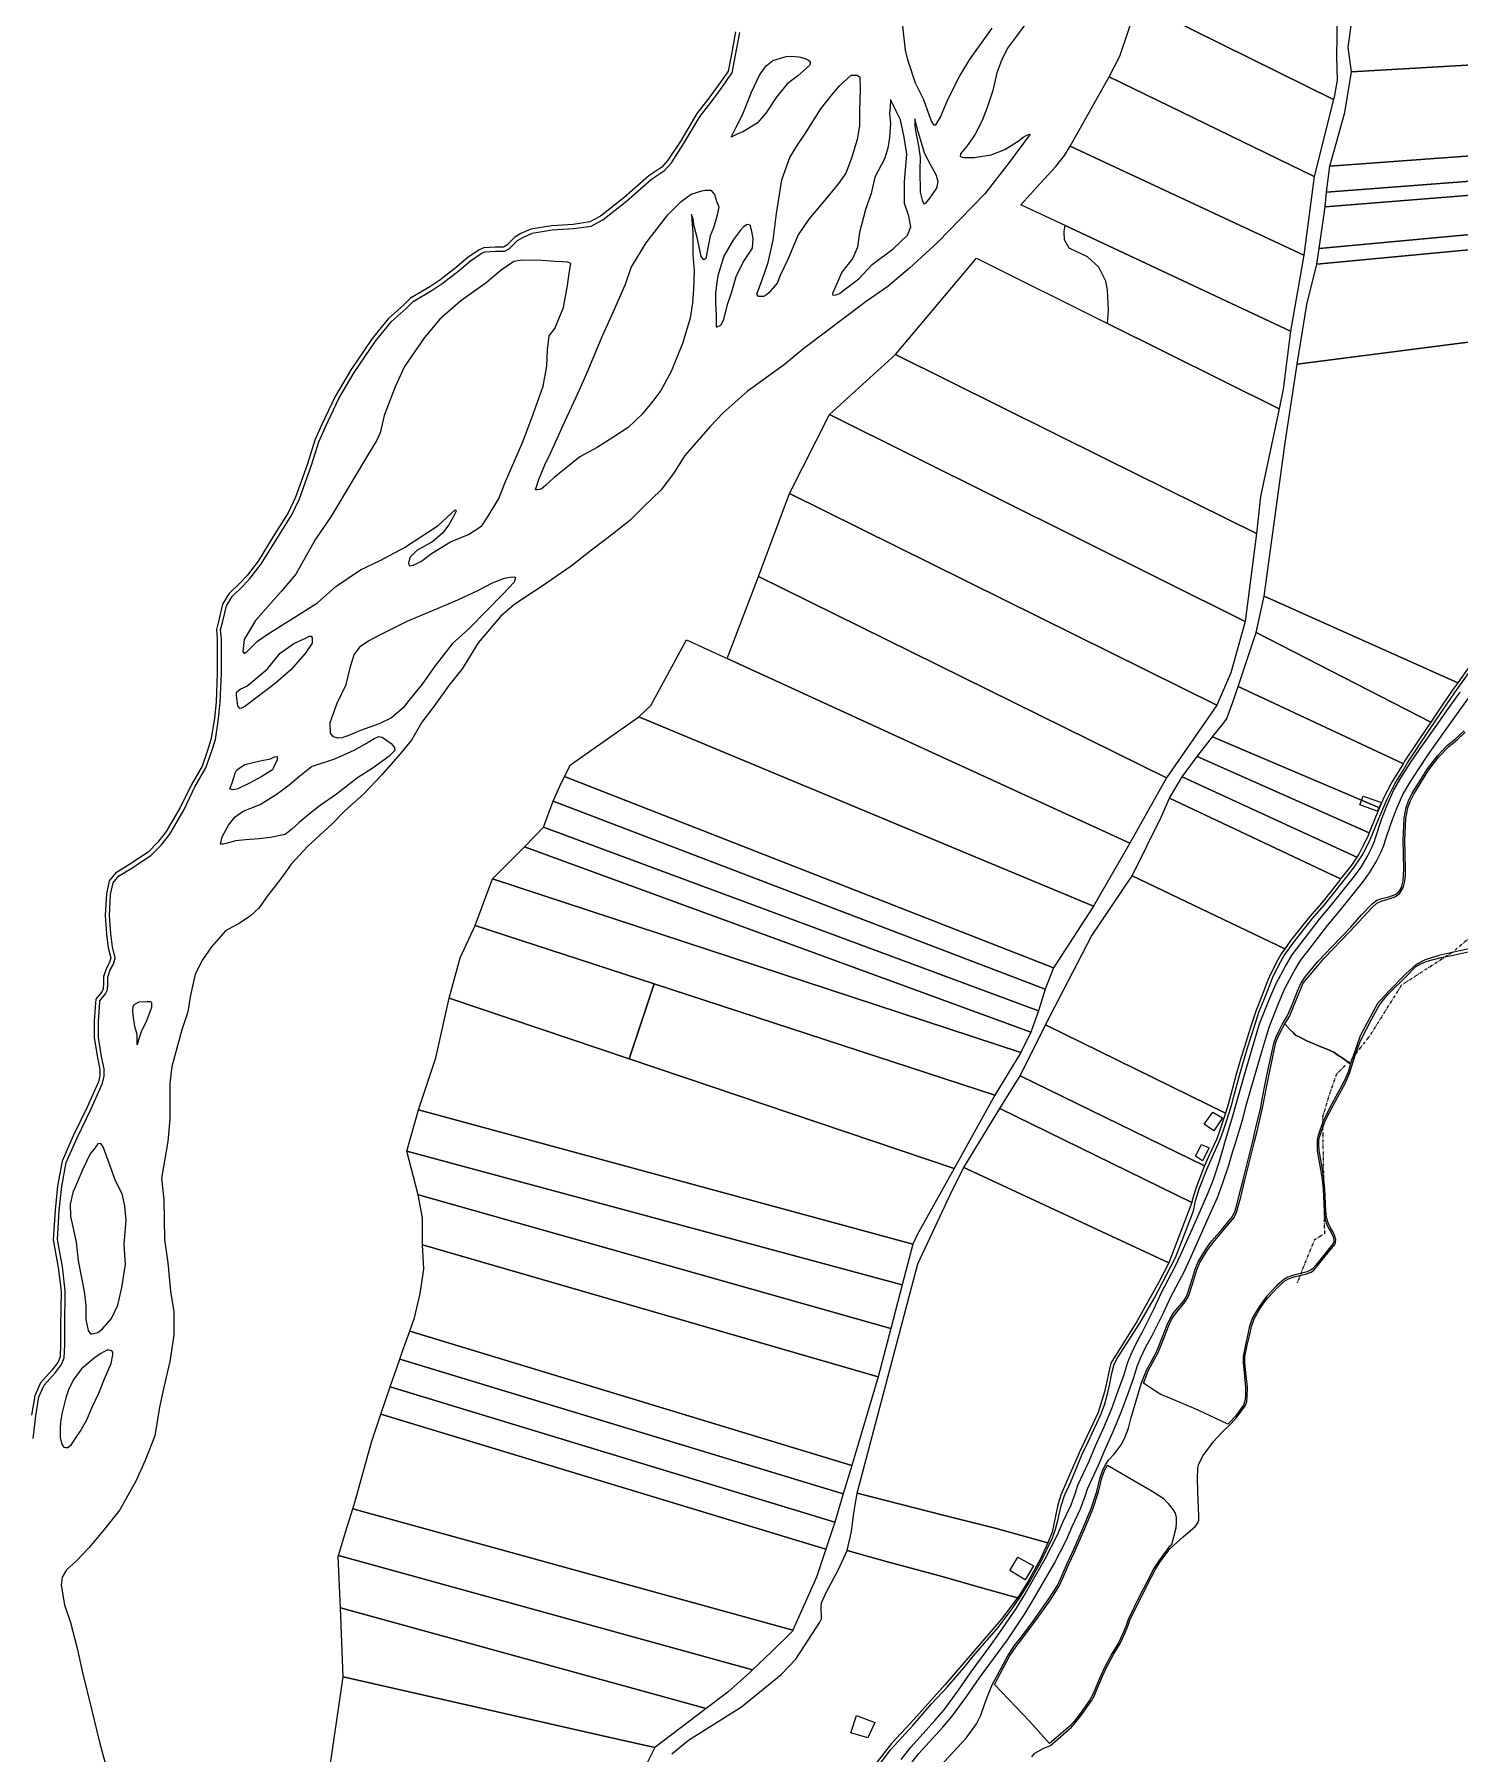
# Model space of a CAD drawing. Header units: millimetres. Extents: x 323319 to 328682, y 8609797 to 8615705.
# Drawn here: x 326857 to 327485, y 8612111 to 8612869 of the extents above; entities that cross this region are included whole.
import ezdxf

# ---------------------------------------------------------------- set-up
doc = ezdxf.new("R2010")
doc.units = ezdxf.units.MM
doc.linetypes.add('ACAD_ISO14W100', pattern=[24, 12, -3, 0, -3, 0, -3, 0, -3])
for name, color, linetype, lineweight in [('BASE CART_PARCELAS_p030B', 252, 'Continuous', 5), ('BASE CART_RIO-p030B', 8, 'Continuous', 5), ('quebradas', 253, 'Continuous', 0), ('Rio', 251, 'Continuous', 13)]:
    doc.layers.add(name, color=color, linetype=linetype, lineweight=lineweight)
doc.layers.add('camino', color=7, linetype='Continuous')
doc.layers.add('TIT-INS', color=9, linetype='Continuous')

msp = doc.modelspace()

# ---------------------------------------------------------------- linework, layer by layer
at = {"layer": 'BASE CART_PARCELAS_p030B'}
for points in [[(327565.09, 8612859.97), (327437.8, 8612852.59), (327436.35, 8612863.46), (327437.71, 8612873.8), (327437.18, 8612881.65), (327435.46, 8612888.65), (327569.9, 8612898.67), (327569.38, 8612896.34), (327567.16, 8612887.59), (327565.71, 8612883.01), (327564.61, 8612879.76), (327564.46, 8612878.28), (327564.43, 8612875.8), (327564.69, 8612873.38), (327566.27, 8612866.7), (327566.5, 8612865.42), (327566.5, 8612864.25), (327566.22, 8612863.03), (327565.17, 8612860.13)], [(327421.33, 8612806.44), (327330.89, 8612850.42), (327335.58, 8612859.5), (327343.57, 8612883.02), (327429.83, 8612840.37)], [(327546.31, 8612819.6), (327428.27, 8612810.95), (327434.79, 8612834.57), (327437.8, 8612852.59), (327565.09, 8612859.97), (327562.41, 8612854.51), (327558.96, 8612848.37), (327555.99, 8612842.77), (327554.06, 8612838.25), (327548.67, 8612825.25)], [(327416.73, 8612771.74), (327313.8, 8612819.83), (327330.89, 8612850.42), (327421.33, 8612806.44)], [(327410.86, 8612738.25), (327311.52, 8612784.8), (327292.04, 8612793.93), (327300.44, 8612803.3), (327307.39, 8612810.87), (327311.21, 8612815.61), (327313.8, 8612819.83), (327416.73, 8612771.74)], [(327542.21, 8612808.32), (327426.73, 8612799.55), (327428.27, 8612810.95), (327546.31, 8612819.6), (327546.3, 8612819.58)], [(327534.6, 8612785.04), (327423.56, 8612774.76), (327426.13, 8612793.08), (327539.99, 8612802.21), (327538.09, 8612797.32), (327535.7, 8612789.57)], [(327539.99, 8612802.21), (327426.13, 8612793.08), (327426.73, 8612799.55), (327542.21, 8612808.32), (327542.02, 8612807.79), (327540.16, 8612802.65)], [(327405.81, 8612703.98), (327330.13, 8612741.69), (327330.64, 8612747.54), (327330.26, 8612756.38), (327329.49, 8612760.23), (327326.33, 8612766.47), (327321.41, 8612771), (327313.34, 8612774.85), (327311.21, 8612778.47), (327311.03, 8612782.16), (327311.52, 8612784.8), (327410.86, 8612738.25), (327407.67, 8612712.7)], [(327533.01, 8612778.23), (327532.96, 8612778.24), (327422.47, 8612767.84), (327423.56, 8612774.76), (327534.6, 8612785.04), (327533.37, 8612779.95)], [(327526.95, 8612738.19), (327413.87, 8612723.67), (327418.13, 8612750), (327422.47, 8612767.84), (327532.96, 8612778.24), (327533.01, 8612778.23), (327531.74, 8612772.19), (327529.8, 8612760.78), (327528.3, 8612749.15)], [(327395.82, 8612649.01), (327329.3, 8612682.01), (327236.68, 8612727.95), (327272.36, 8612770.48), (327330.13, 8612741.69), (327405.81, 8612703.98), (327397.58, 8612665.41)], [(327395.82, 8612649.01), (327329.3, 8612682.01), (327236.68, 8612727.95), (327272.36, 8612770.48), (327330.13, 8612741.69), (327405.81, 8612703.98), (327397.58, 8612665.41)], [(327390.91, 8612610.32), (327207.68, 8612701.46), (327236.68, 8612727.95), (327329.3, 8612682.01), (327395.82, 8612649.01)], [(327378.37, 8612573.42), (327189.96, 8612666.73), (327207.68, 8612701.46), (327390.91, 8612610.32), (327384.51, 8612587.69)], [(327356.17, 8612541.35), (327176.34, 8612630.11), (327189.96, 8612666.73), (327378.37, 8612573.42)], [(327339.98, 8612512.6), (327162.55, 8612594.02), (327162.56, 8612594.03), (327176.34, 8612630.11), (327356.17, 8612541.35)], [(327472.68, 8612565.96), (327395.71, 8612605.39), (327399.24, 8612621.51), (327484.58, 8612583.26), (327482.15, 8612579.81), (327477.71, 8612573.41)], [(327460.51, 8612547.62), (327460.45, 8612547.66), (327387.79, 8612581.68), (327395.71, 8612605.39), (327472.68, 8612565.96), (327471.1, 8612563.61), (327461.16, 8612548.72)], [(327324.04, 8612484.85), (327123.53, 8612568.21), (327128.84, 8612573.22), (327144.63, 8612602.24), (327162.55, 8612594.02), (327339.98, 8612512.6)], [(327450.16, 8612528.23), (327376.42, 8612559.42), (327381.51, 8612565.6), (327382.76, 8612567.6), (327385.38, 8612574.8), (327387.79, 8612581.68), (327460.45, 8612547.66), (327460.51, 8612547.62), (327458.9, 8612544.88), (327455.57, 8612539.44), (327451.93, 8612532.38)], [(327306.32, 8612457.59), (327090.84, 8612541.96), (327093.5, 8612547.15), (327123.53, 8612568.21), (327324.04, 8612484.85)], [(327445.56, 8612517.14), (327369.68, 8612550.72), (327376.42, 8612559.42), (327450.16, 8612528.23), (327448.39, 8612524.07)], [(327440.11, 8612506.42), (327363.17, 8612541.85), (327369.68, 8612550.72), (327445.56, 8612517.14), (327444.75, 8612515.16), (327442.69, 8612510.97), (327440.99, 8612507.71)], [(327302.72, 8612448.26), (327085.74, 8612531.09), (327088.67, 8612537.73), (327090.84, 8612541.96), (327306.32, 8612457.59)], [(327432.99, 8612496.82), (327357.56, 8612532.39), (327363.17, 8612541.85), (327440.11, 8612506.42), (327437.45, 8612502.48)], [(327299.79, 8612438.7), (327081.58, 8612519.6), (327085.74, 8612531.09), (327302.72, 8612448.26)], [(327408.32, 8612465.97), (327341.06, 8612498.16), (327353.84, 8612524.08), (327357.56, 8612532.39), (327432.99, 8612496.82), (327432.58, 8612496.3), (327424.71, 8612486.36), (327419.31, 8612480.18), (327411.08, 8612469.84)], [(327449.05, 8612526.71), (327441.39, 8612529.51), (327442.88, 8612533.34), (327451.01, 8612530.54)], [(327296.32, 8612429.32), (327073.19, 8612511.02), (327081.58, 8612519.6), (327299.79, 8612438.7)], [(327291.92, 8612420.34), (327059.03, 8612496.89), (327073.19, 8612511.02), (327296.32, 8612429.32)], [(327280.47, 8612401.55), (327130.26, 8612450.54), (327051.35, 8612476.27), (327059.03, 8612496.89), (327291.92, 8612420.34)], [(327382.19, 8612393.54), (327302.78, 8612432.5), (327323.1, 8612471.54), (327341.06, 8612498.16), (327408.32, 8612465.97), (327406.8, 8612463.85), (327405.23, 8612461.13), (327401.84, 8612454.61), (327400.48, 8612450.97), (327398.45, 8612445.63), (327395.57, 8612438.6), (327393.72, 8612432.75), (327390.53, 8612422.84), (327389.14, 8612418.27), (327387.09, 8612411.22), (327384.51, 8612401.85), (327383.45, 8612397.33)], [(327119.3, 8612417.52), (327039.99, 8612444.23), (327044.76, 8612462), (327051.35, 8612476.27), (327130.26, 8612450.54)], [(327262.61, 8612369.24), (327119.3, 8612417.51), (327119.3, 8612417.52), (327130.26, 8612450.54), (327280.47, 8612401.55)], [(327244.36, 8612335.88), (327026.36, 8612395.08), (327034.07, 8612418.04), (327039.99, 8612444.23), (327119.3, 8612417.52), (327119.3, 8612417.51), (327262.61, 8612369.24), (327246.28, 8612339.96)], [(327372.99, 8612370.31), (327372.93, 8612370.33), (327291.71, 8612410.08), (327302.78, 8612432.5), (327382.19, 8612393.54), (327381.19, 8612390.54), (327379.73, 8612386.11), (327378.32, 8612382.24), (327375.07, 8612375.02)], [(327437.4, 8612415.28), (327436.29, 8612411.72), (327434.42, 8612407.33), (327429.15, 8612397.66), (327425.29, 8612390.21), (327423.03, 8612383.71), (327422.63, 8612382.01), (327422.59, 8612380.18), (327422.68, 8612377.01), (327424.16, 8612368.75), (327424.79, 8612364.29), (327425.26, 8612360.12), (327425.69, 8612350.49), (327425.98, 8612347.51), (327426.66, 8612344.99), (327427.73, 8612342.7), (327428.94, 8612340.72), (327429.7, 8612339.05), (327429.99, 8612337.8), (327429.95, 8612336.84), (327429.69, 8612336.16), (327425.61, 8612331.02), (327422.03, 8612326.6), (327420.56, 8612324.95), (327419.58, 8612324.25), (327417.69, 8612323.53), (327412.32, 8612322.19), (327409.69, 8612321.3), (327407.95, 8612320.31), (327404.9, 8612317.61), (327400.33, 8612312.72), (327398.64, 8612310.6), (327396.7, 8612307.81), (327394.09, 8612303.33), (327392.84, 8612299.7), (327392.1, 8612296.24), (327391.02, 8612291.52), (327390, 8612286.35), (327389.96, 8612283.72), (327390.43, 8612279.09), (327391.08, 8612272.7), (327391.04, 8612268.8), (327390.79, 8612266.58), (327390.13, 8612264.92), (327386.61, 8612260.06), (327384.08, 8612257.41), (327383.23, 8612256.57), (327370.22, 8612262.67), (327358.38, 8612267.6), (327353.76, 8612269.58), (327351.72, 8612270.72), (327346, 8612274.52), (327348.32, 8612280.33), (327350.07, 8612283.55), (327352.49, 8612288.07), (327353.28, 8612289.81), (327355.18, 8612294.7), (327357.26, 8612300.01), (327358.6, 8612302.92), (327360.12, 8612305.19), (327364.48, 8612310.37), (327365.75, 8612312.47), (327366.36, 8612314.12), (327368.25, 8612320.17), (327369.55, 8612324.48), (327370.9, 8612327.7), (327374.45, 8612333.56), (327376.88, 8612336.77), (327381.23, 8612341.85), (327386.02, 8612347.62), (327387.27, 8612350.2), (327388.01, 8612353.05), (327388.93, 8612356.6), (327390.77, 8612364.02), (327395.06, 8612381.05), (327395.97, 8612385.11), (327398.36, 8612395.26), (327399.08, 8612398.85), (327400.97, 8612408.58), (327401.87, 8612412.79), (327404.47, 8612424.68), (327405.11, 8612426.68), (327406.42, 8612429.42), (327408.33, 8612433.01), (327410.76, 8612430.38), (327412.15, 8612428.95), (327413.08, 8612428.02), (327414.37, 8612427.3), (327418.09, 8612425.45), (327422.94, 8612423.42), (327427.67, 8612421.48), (327429.91, 8612420.42), (327431.76, 8612419.2), (327433.66, 8612418.02)], [(327367.39, 8612354.24), (327282.74, 8612395.64), (327291.71, 8612410.08), (327372.93, 8612370.33), (327372.99, 8612370.31), (327372.56, 8612369.34), (327369.25, 8612360.75), (327367.59, 8612355.24)], [(327239.67, 8612317.99), (327021.25, 8612376.78), (327026.36, 8612395.08), (327244.36, 8612335.88)], [(327357.29, 8612327.63), (327266.89, 8612369.58), (327282.74, 8612395.64), (327367.39, 8612354.24)], [(327377.01, 8612385.73), (327372.78, 8612388.68), (327376.64, 8612394.05), (327380.87, 8612391.48)], [(327372.1, 8612372.57), (327369, 8612374.62), (327371.65, 8612379.83), (327375.05, 8612378.32)], [(327234.6, 8612298.65), (327026.34, 8612357.6), (327026.31, 8612357.61), (327021.25, 8612376.78), (327239.67, 8612317.99)], [(327219.83, 8612226.1), (327246.63, 8612327.2), (327261.9, 8612359.83), (327266.89, 8612369.58), (327357.29, 8612327.63), (327357.3, 8612327.63), (327352.86, 8612319.06), (327343.19, 8612301.78), (327331.67, 8612283.45), (327328.93, 8612270.8), (327326, 8612261.68), (327317.64, 8612243.84), (327309.79, 8612225.63), (327308.33, 8612220.92), (327305.79, 8612208.93), (327303.95, 8612204.16), (327280.6, 8612210.7), (327257.75, 8612216.41)], [(327219.83, 8612226.1), (327246.63, 8612327.2), (327261.9, 8612359.83), (327266.89, 8612369.58), (327357.29, 8612327.63), (327357.3, 8612327.63), (327352.86, 8612319.06), (327343.19, 8612301.78), (327331.67, 8612283.45), (327328.93, 8612270.8), (327326, 8612261.68), (327317.64, 8612243.84), (327309.79, 8612225.63), (327308.33, 8612220.92), (327305.79, 8612208.93), (327303.95, 8612204.16), (327280.6, 8612210.7), (327257.75, 8612216.41)], [(327229.02, 8612277.37), (327028.11, 8612335.51), (327028.17, 8612347.4), (327026.33, 8612357.55), (327026.34, 8612357.6), (327234.6, 8612298.65)], [(327217.4, 8612238.26), (327022.57, 8612297.44), (327024.7, 8612303.33), (327027.19, 8612314.08), (327028.8, 8612324.81), (327028.11, 8612335.51), (327229.02, 8612277.37)], [(327213.69, 8612225.8), (327018.2, 8612285.2), (327019.4, 8612288.64), (327022.57, 8612297.44), (327217.4, 8612238.26)], [(327209.99, 8612213.34), (327013.91, 8612272.93), (327018.2, 8612285.2), (327213.69, 8612225.8)], [(327206.02, 8612201.42), (327009.84, 8612260.9), (327013.91, 8612272.93), (327209.99, 8612213.34)], [(327009.84, 8612260.9), (327206.02, 8612201.42), (327201.91, 8612189.09), (327191.51, 8612165.65), (326997.43, 8612219.2), (326998.75, 8612223.53), (327005.67, 8612248.59)], [(327304.55, 8612115.75), (327295.84, 8612125.57), (327283.43, 8612138.52), (327280.4, 8612141.79), (327287.03, 8612154.28), (327289.89, 8612158.48), (327292.86, 8612162.34), (327298.01, 8612169.16), (327302.24, 8612175.07), (327305.03, 8612179.06), (327308.83, 8612185.05), (327310.46, 8612188.59), (327313.08, 8612194.75), (327315.51, 8612199.83), (327320.16, 8612210.46), (327323.74, 8612219.1), (327326.21, 8612226.61), (327327.66, 8612232.83), (327328.89, 8612236.07), (327330.2, 8612238.44), (327349.85, 8612227), (327354.73, 8612223.88), (327356.94, 8612221.61), (327359.04, 8612218.89), (327360, 8612217.24), (327360.4, 8612215.37), (327360.51, 8612213.16), (327360.28, 8612210.72), (327358.35, 8612203.34), (327357.19, 8612202.31), (327352.82, 8612196.3), (327350.49, 8612192.73), (327348.93, 8612189.6), (327344.42, 8612180.92), (327339.36, 8612170.48), (327338.46, 8612167.72), (327337.13, 8612164.53), (327335.08, 8612160.15), (327332.28, 8612155.61), (327328.91, 8612149.32), (327327.21, 8612145.78), (327324.5, 8612139.13), (327323.61, 8612137.05), (327322.44, 8612134.97), (327317.78, 8612128.49), (327315.35, 8612125.36), (327313.58, 8612123.39)], [(327304.55, 8612115.75), (327295.84, 8612125.57), (327283.43, 8612138.52), (327280.4, 8612141.79), (327287.03, 8612154.28), (327289.89, 8612158.48), (327292.86, 8612162.34), (327298.01, 8612169.16), (327302.24, 8612175.07), (327305.03, 8612179.06), (327308.83, 8612185.05), (327310.46, 8612188.59), (327313.08, 8612194.75), (327315.51, 8612199.83), (327320.16, 8612210.46), (327323.74, 8612219.1), (327326.21, 8612226.61), (327327.66, 8612232.83), (327328.89, 8612236.07), (327330.2, 8612238.44), (327349.85, 8612227), (327354.73, 8612223.88), (327356.94, 8612221.61), (327359.04, 8612218.89), (327360, 8612217.24), (327360.4, 8612215.37), (327360.51, 8612213.16), (327360.28, 8612210.72), (327358.35, 8612203.34), (327357.19, 8612202.31), (327352.82, 8612196.3), (327350.49, 8612192.73), (327348.93, 8612189.6), (327344.42, 8612180.92), (327339.36, 8612170.48), (327338.46, 8612167.72), (327337.13, 8612164.53), (327335.08, 8612160.15), (327332.28, 8612155.61), (327328.91, 8612149.32), (327327.21, 8612145.78), (327324.5, 8612139.13), (327323.61, 8612137.05), (327322.44, 8612134.97), (327317.78, 8612128.49), (327315.35, 8612125.36), (327313.58, 8612123.39)], [(327215.39, 8612200.85), (327217.39, 8612209.15), (327217.94, 8612213.83), (327218.31, 8612217.34), (327219.83, 8612226.1), (327257.75, 8612216.41), (327280.6, 8612210.7), (327303.95, 8612204.16), (327300.29, 8612196.55), (327295.17, 8612187.34), (327291.49, 8612181.42), (327290.47, 8612179.93), (327277.86, 8612183.48), (327255.62, 8612189.85), (327233.25, 8612195.82)], [(326997.43, 8612219.2), (327191.51, 8612165.65), (327191.36, 8612165.32), (327181.84, 8612156.03), (327173.72, 8612148.26), (326991.13, 8612198.64), (326994.86, 8612210.81)], [(326991.13, 8612198.64), (327173.72, 8612148.26), (327172.45, 8612147.04), (327162.77, 8612138.37), (327162.27, 8612137.99), (327153.21, 8612131.11), (326991.95, 8612175.6), (326991.57, 8612185.09), (326991.05, 8612198.38)], [(327293.94, 8612187.92), (327287.13, 8612191.96), (327290.59, 8612197.85), (327297.52, 8612194.04)], [(327130.67, 8612113.99), (327106.41, 8612119.48), (326993.15, 8612145.12), (326991.95, 8612175.6), (327153.21, 8612131.11)], [(327130.67, 8612113.99), (327125.28, 8612103.42), (327125.01, 8612098.96), (327127.61, 8612086.11), (327123.79, 8612076.15), (327091.2, 8612082.36), (326987.4, 8612105.86), (326993.15, 8612145.12), (327106.41, 8612119.48)], [(327224.48, 8612118.22), (327217.06, 8612120.51), (327219.59, 8612128.09), (327227.58, 8612124.99)]]:
    msp.add_lwpolyline(points, close=True, dxfattribs=at)
for points in [[(327431.39, 8612877.7), (327431.15, 8612859.17), (327431.49, 8612848.92), (327430.09, 8612841.43), (327429.83, 8612840.37), (327343.57, 8612883.02)], [(327489.15, 8612589.75), (327484.58, 8612583.26), (327399.24, 8612621.51), (327408.49, 8612689.06), (327413.87, 8612723.67), (327526.95, 8612738.19)], [(327492.11, 8612466.57), (327476.27, 8612463.01), (327470.2, 8612461.14), (327466.21, 8612459.1), (327461.75, 8612454.92), (327453.88, 8612447), (327449.23, 8612441.93), (327441.55, 8612427.61), (327437.4, 8612415.28), (327433.66, 8612418.02), (327431.76, 8612419.2), (327429.91, 8612420.42), (327427.67, 8612421.48), (327422.94, 8612423.42), (327418.09, 8612425.45), (327414.37, 8612427.3), (327413.08, 8612428.02), (327412.15, 8612428.95), (327410.76, 8612430.38), (327408.33, 8612433.01), (327410.36, 8612436.24), (327415.01, 8612447.35), (327416.52, 8612450.83), (327425.72, 8612461.95), (327437.1, 8612473.6), (327446.68, 8612484.1), (327448.96, 8612486.14), (327451.23, 8612487.21), (327453.89, 8612487.92), (327456.93, 8612488.9), (327458.92, 8612490.23), (327460.25, 8612492.44), (327460.68, 8612493.42), (327461.34, 8612495.89), (327461.56, 8612498.55), (327461.6, 8612501.3), (327461.34, 8612513.95), (327461.73, 8612523.49), (327462.62, 8612528.16), (327463.66, 8612530.99), (327465.28, 8612534.17), (327467.99, 8612538.67), (327471.87, 8612544.89), (327476.24, 8612550.63), (327480.66, 8612555.2), (327484.35, 8612558.16), (327487.94, 8612561.47)], [(327492.11, 8612466.57), (327476.27, 8612463.01), (327470.2, 8612461.14), (327466.21, 8612459.1), (327461.75, 8612454.92), (327453.88, 8612447), (327449.23, 8612441.93), (327441.55, 8612427.61), (327437.4, 8612415.28), (327433.66, 8612418.02), (327431.76, 8612419.2), (327429.91, 8612420.42), (327427.67, 8612421.48), (327422.94, 8612423.42), (327418.09, 8612425.45), (327414.37, 8612427.3), (327413.08, 8612428.02), (327412.15, 8612428.95), (327410.76, 8612430.38), (327408.33, 8612433.01), (327410.36, 8612436.24), (327415.01, 8612447.35), (327416.52, 8612450.83), (327425.72, 8612461.95), (327437.1, 8612473.6), (327446.68, 8612484.1), (327448.96, 8612486.14), (327451.23, 8612487.21), (327453.89, 8612487.92), (327456.93, 8612488.9), (327458.92, 8612490.23), (327460.25, 8612492.44), (327460.68, 8612493.42), (327461.34, 8612495.89), (327461.56, 8612498.55), (327461.6, 8612501.3), (327461.34, 8612513.95), (327461.73, 8612523.49), (327462.62, 8612528.16), (327463.66, 8612530.99), (327465.28, 8612534.17), (327467.99, 8612538.67), (327471.87, 8612544.89), (327476.24, 8612550.63), (327480.66, 8612555.2), (327484.35, 8612558.16), (327487.94, 8612561.47)], [(327138.15, 8612111.27), (327145.44, 8612117.17), (327168.84, 8612131.97), (327186.29, 8612146.24), (327192.72, 8612152.89), (327203.41, 8612169.24), (327204.11, 8612170.76), (327203.97, 8612176.1), (327204.15, 8612177.72), (327206.35, 8612182.57), (327211.6, 8612192.4), (327215.39, 8612200.85), (327233.25, 8612195.82), (327255.62, 8612189.85), (327277.86, 8612183.48), (327290.47, 8612179.93), (327283.27, 8612170.34), (327258.59, 8612141.77), (327243.3, 8612124.7), (327235, 8612115.7), (327214.98, 8612090.18)]]:
    msp.add_lwpolyline(points, dxfattribs=at)
at = {"layer": 'BASE CART_RIO-p030B'}
for points in [[(327293.78, 8612873.22), (327290.11, 8612868.26), (327286.17, 8612863.03), (327283.51, 8612857.61), (327281.4, 8612852.19), (327279.66, 8612844.39), (327277.18, 8612836.77), (327274.98, 8612831.17), (327271.86, 8612825.11), (327268.74, 8612820.52), (327266.54, 8612817.85), (327265.44, 8612816.47), (327265.26, 8612815.28), (327266.82, 8612814.73), (327271.4, 8612814.82), (327278.92, 8612815.92), (327284.88, 8612818.31), (327291.21, 8612822.26), (327293.06, 8612823.72), (327294.66, 8612824.7), (327296.13, 8612825.13), (327286.9, 8612812.53), (327276.08, 8612798.75), (327265.26, 8612787.55), (327255.35, 8612777.44), (327242.88, 8612766.05), (327233.34, 8612757.97), (327223.8, 8612751.36), (327196.29, 8612730.6), (327187.85, 8612723.62), (327171.34, 8612711.68), (327160.7, 8612702.31), (327155.02, 8612696.25), (327143.83, 8612683.39), (327138.88, 8612675.49), (327133.19, 8612668.15), (327125.67, 8612660.8), (327119.62, 8612654.74), (327111.18, 8612648.13), (327102.74, 8612641.7), (327093.75, 8612634.72), (327087.15, 8612630.13), (327080.91, 8612625.9), (327074.13, 8612621.5), (327068.26, 8612617.45), (327062.57, 8612612.5), (327052.67, 8612600.93), (327045.7, 8612589.36), (327039.83, 8612582.01), (327033.23, 8612572.83), (327027.91, 8612565.85), (327023.32, 8612557.95), (327018.37, 8612551.89), (327010.3, 8612542.71), (327002.41, 8612534.44), (326993.79, 8612526.73), (326988.29, 8612521.04), (326977.65, 8612511.3), (326970.31, 8612503.4), (326967.19, 8612498.99), (326964.07, 8612494.77), (326959.85, 8612489.44), (326956, 8612483.93), (326952.15, 8612480.44), (326947.56, 8612477.32), (326941.33, 8612474.01), (326935.09, 8612466.85), (326931.24, 8612461.15), (326927.94, 8612454.91), (326925.92, 8612445.54), (326924.64, 8612438.19), (326922.07, 8612430.29), (326919.87, 8612422.21), (326917.67, 8612414.13), (326916.75, 8612406.78), (326916.75, 8612399.62), (326916.75, 8612390.99), (326915.84, 8612381.07), (326913.09, 8612364.91), (326914.19, 8612355.36), (326914.37, 8612337.91), (326915.84, 8612327.62), (326917.12, 8612315.13), (326918.59, 8612305.95), (326918.59, 8612295.66), (326916.76, 8612284.09), (326914.19, 8612272.88), (326912.17, 8612264.07), (326910.15, 8612251.4), (326905.93, 8612240.56), (326901.71, 8612231.38), (326894.74, 8612218.71), (326887.77, 8612210.07), (326881.17, 8612202.18), (326875.48, 8612196.12), (326871.27, 8612192.26), (326869.25, 8612189.14), (326868.88, 8612185.47), (326870.35, 8612176.83), (326872.92, 8612169.12), (326875.85, 8612157.73), (326878.05, 8612147.63), (326882.45, 8612130.36), (326885.75, 8612116.4), (326889.6, 8612102.26)], [(327245.62, 8612847.07), (327242.16, 8612857.8), (327241.19, 8612862.14), (327239.99, 8612872.76)], [(327245.62, 8612847.07), (327249.11, 8612840.42), (327251.5, 8612833.35), (327252.6, 8612830.68), (327253.51, 8612829.21), (327254.43, 8612829.21), (327256.63, 8612832.61), (327259.84, 8612840.42), (327264.89, 8612850.43), (327269.38, 8612857.87), (327279.38, 8612871.83)], [(326856.48, 8612250.2), (326857.69, 8612260.21), (326858.98, 8612268.5), (326861.33, 8612273.65), (326866.33, 8612279.23), (326869.04, 8612282.81), (326870.19, 8612285.81), (326870.47, 8612291.53), (326870.47, 8612299.68), (326870.68, 8612315.27), (326869.4, 8612325.85), (326867.19, 8612337.86), (326868.04, 8612350.73), (326869.11, 8612361.31), (326871.11, 8612371.89), (326875.89, 8612382.76), (326882.04, 8612395.49), (326887.11, 8612406.79), (326887.82, 8612409.93), (326887.82, 8612413.08), (326886.68, 8612418.51), (326885.32, 8612426.95), (326885.32, 8612434.1), (326885.75, 8612440.1), (326885.96, 8612443.1), (326888.39, 8612446.11), (326889.25, 8612447.97), (326889.39, 8612450.68), (326889.39, 8612453.54), (326890.53, 8612456.69), (326891.96, 8612459.26), (326892.6, 8612461.98), (326891.46, 8612466.84), (326890.75, 8612472.7), (326890.17, 8612480.71), (326890.67, 8612490.01), (326891.81, 8612495.15), (326894.1, 8612498.01), (326899.67, 8612501.45), (326908.45, 8612507.17), (326912.88, 8612511.75), (326916.74, 8612516.61), (326923.02, 8612527.48), (326927.8, 8612537.35), (326932.66, 8612545.78), (326935.09, 8612552.79), (326936.88, 8612558.22), (326938.3, 8612567.38), (326939.02, 8612574.67), (326939.52, 8612587.54), (326939.52, 8612602.7), (326939.16, 8612606.56), (326940.16, 8612610.42), (326941.73, 8612617.14), (326944.3, 8612621.29), (326949.16, 8612626.01), (326952.23, 8612629.44), (326957.23, 8612635.88), (326963.94, 8612646.75), (326970.58, 8612657.33), (326973.87, 8612664.34), (326976.44, 8612671.35), (326979.22, 8612679.22), (326982.51, 8612689.51), (326985.37, 8612696.09), (326991.3, 8612708.53), (326998.01, 8612719.97), (327007.51, 8612733.84), (327014.5, 8612742.56), (327021.14, 8612748.42), (327024, 8612751.28), (327032.42, 8612756.29), (327036.85, 8612759.29), (327043.56, 8612764.44), (327049.34, 8612769.3), (327054.06, 8612772.45), (327055.63, 8612773.16), (327060.34, 8612773.45), (327064.48, 8612773.45), (327066.48, 8612774.74), (327070.05, 8612778.17), (327072.34, 8612779.6), (327076.48, 8612781.46), (327085.33, 8612782.89), (327094.76, 8612783.46), (327102.54, 8612784.6), (327107.68, 8612787.32), (327118.11, 8612795.62), (327129.11, 8612805.2), (327134.89, 8612809.06), (327137.89, 8612812.49), (327143.61, 8612821.22), (327150.6, 8612833.09), (327155.96, 8612839.81), (327160.24, 8612845.82), (327162.52, 8612848.96), (327164.67, 8612852.11), (327166.24, 8612859.97), (327168.03, 8612869.84)]]:
    msp.add_lwpolyline(points, dxfattribs=at)
for points in [[(327179.6, 8612834.36), (327175.79, 8612829.9), (327169.36, 8612826.09), (327166.87, 8612825.03), (327164.32, 8612823.72), (327166.42, 8612828.18), (327169.3, 8612833.57), (327173.23, 8612843.56), (327176.71, 8612851.05), (327179.73, 8612855.25), (327182.62, 8612857.62), (327188.52, 8612859.33), (327190.62, 8612859.46), (327194.16, 8612859.2), (327196.92, 8612858.41), (327198.36, 8612857.75), (327199.28, 8612856.96), (327198.75, 8612855.39), (327193.64, 8612850.79), (327188.91, 8612847.24), (327184.06, 8612841.19)], [(327184.23, 8612790.07), (327186.6, 8612804.97), (327190.2, 8612814.77), (327193.42, 8612820.16), (327196.99, 8612825.56), (327203.81, 8612836.2), (327208.27, 8612841.85), (327212.21, 8612846.58), (327217.14, 8612851.05), (327219.89, 8612851.05), (327220.94, 8612850.26), (327221.2, 8612844.87), (327220.81, 8612835.41), (327220.81, 8612828.71), (327219.83, 8612822.67), (327217.34, 8612814.52), (327214.85, 8612807.95), (327211.64, 8612803.35), (327206.26, 8612796.91), (327198.52, 8612787.58), (327193.74, 8612780.75), (327189.28, 8612769.84), (327185.81, 8612762.74), (327184.5, 8612759.46), (327180.82, 8612755.12), (327179.77, 8612754.2), (327178.59, 8612753.55), (327177.15, 8612753.55), (327176.62, 8612753.55), (327176.1, 8612753.68), (327175.57, 8612754.6), (327178.07, 8612761.3), (327180.56, 8612768.53), (327182.79, 8612778.38)], [(327220.86, 8612781.75), (327219.94, 8612775.31), (327217.85, 8612770.45), (327212.99, 8612764.27), (327211.17, 8612759.81), (327208.94, 8612754.82), (327209.07, 8612754.16), (327210.52, 8612754.29), (327211.96, 8612754.82), (327214.06, 8612756.4), (327220.55, 8612761.39), (327226.45, 8612767.69), (327235.64, 8612774.53), (327241.94, 8612780.57), (327243.44, 8612784.25), (327242.53, 8612788.98), (327240.69, 8612794.5), (327240.75, 8612804.22), (327241.67, 8612816.31), (327240.49, 8612823.8), (327238.91, 8612831.42), (327236.95, 8612835.23), (327234.58, 8612840.36), (327234.32, 8612837.07), (327234.06, 8612834.05), (327234.45, 8612829.98), (327234.12, 8612823.67), (327233.33, 8612818.94), (327231.89, 8612814.21), (327227.62, 8612806.06), (327225.92, 8612798.96), (327223.55, 8612791.87)], [(327251.79, 8612796.86), (327254.93, 8612801.3), (327255.47, 8612804.23), (327254.71, 8612807.16), (327252.44, 8612811.06), (327249.62, 8612816.37), (327246.7, 8612826.13), (327245.19, 8612831.87), (327245.19, 8612828.4), (327245.84, 8612825.15), (327246.81, 8612819.95), (327247.56, 8612814.86), (327247.46, 8612809.22), (327247.56, 8612799.46), (327248.54, 8612795.99), (327249.19, 8612794.37), (327250.06, 8612794.69)], [(327084.82, 8612684.79), (327091.12, 8612698.72), (327096.83, 8612711.07), (327101.16, 8612721.06), (327107.4, 8612735.91), (327112.38, 8612746.94), (327117.7, 8612759.03), (327120.19, 8612766.25), (327126.82, 8612777.16), (327136.4, 8612789.51), (327142.24, 8612795.42), (327146.57, 8612798.58), (327151.3, 8612800.15), (327152.87, 8612800.42), (327155.36, 8612800.42), (327156.94, 8612798.44), (327157.86, 8612795.55), (327158.78, 8612793.06), (327158.12, 8612789.38), (327156.41, 8612783.73), (327154.97, 8612780.31), (327153.66, 8612773.35), (327153.13, 8612770.33), (327152.15, 8612769.67), (327151.1, 8612771.12), (327149.4, 8612779), (327147.95, 8612784.52), (327147.56, 8612787.67), (327146.77, 8612789.64), (327147.37, 8612781.23), (327147.37, 8612771.9), (327147.97, 8612764.8), (327147.7, 8612756.79), (327147.18, 8612750.75), (327146.2, 8612743.92), (327142.79, 8612732.88), (327137.74, 8612720.53), (327133.28, 8612712.12), (327129.68, 8612707.39), (327125.08, 8612701.61), (327118.79, 8612695.83), (327112.56, 8612691.62), (327105.21, 8612687.03), (327097.6, 8612682.82), (327092.09, 8612678.49), (327086.19, 8612673.76), (327082.46, 8612670.21), (327080.49, 8612668.64), (327078.78, 8612668.37), (327077.99, 8612668.37), (327079.44, 8612672.84), (327082.06, 8612679.41)], [(327157.94, 8612759.68), (327157.42, 8612755.21), (327157.42, 8612750.61), (327157.68, 8612745.23), (327157.68, 8612740.23), (327158.07, 8612740.23), (327159.65, 8612740.89), (327161.09, 8612743.39), (327162.66, 8612749.96), (327164.43, 8612755.08), (327166.4, 8612762.3), (327169.55, 8612768.74), (327173.62, 8612774.79), (327174.01, 8612779.12), (327173.35, 8612782.14), (327172.57, 8612785.03), (327171.25, 8612785.3), (327169.68, 8612784.25), (327168.37, 8612782.8), (327165.22, 8612778.6), (327161.02, 8612771.24), (327158.4, 8612762.7)], [(327000.77, 8612633.04), (327009.57, 8612637.24), (327020.19, 8612642.89), (327035.02, 8612652.62), (327042.63, 8612659.45), (327043.02, 8612658.92), (327041.71, 8612656.3), (327039.74, 8612652.88), (327036.99, 8612649.2), (327032.79, 8612645.52), (327025.7, 8612641.58), (327022.55, 8612638.56), (327022.03, 8612636.06), (327022.29, 8612634.75), (327024.26, 8612635.14), (327027.8, 8612636.85), (327032.13, 8612640.27), (327040.59, 8612645.39), (327048.46, 8612648.67), (327054.36, 8612652.48), (327057.12, 8612656.69), (327061.77, 8612664.57), (327064.79, 8612672.06), (327068.46, 8612680.33), (327072.46, 8612689.53), (327076.92, 8612701.62), (327081.44, 8612713.97), (327083.02, 8612722.77), (327083.28, 8612730), (327084.07, 8612736.18), (327086.49, 8612739.46), (327090.29, 8612748.65), (327092.13, 8612758.38), (327092.78, 8612763.76), (327093.57, 8612768.1), (327092.13, 8612768.63), (327089.9, 8612768.76), (327086.49, 8612768.89), (327080.84, 8612769.41), (327072.05, 8612769.55), (327068.51, 8612769.02), (327062.93, 8612765.21), (327056.24, 8612759.56), (327045.08, 8612751.68), (327035.83, 8612743.53), (327029.01, 8612735.52), (327020.28, 8612722.64), (327016.08, 8612713.7), (327011.29, 8612701.09), (327009.45, 8612693.47), (327008.01, 8612690.18), (327003.87, 8612683.48), (326998.09, 8612673.63), (326987.73, 8612656.42), (326981.05, 8612646.57), (326972.39, 8612631.2), (326965.89, 8612623.58), (326954.61, 8612610.7), (326949.62, 8612602.29), (326948.97, 8612597.04), (326949.49, 8612596.12), (326950.94, 8612597.04), (326955.4, 8612601.64), (326960.18, 8612604.79), (326971.2, 8612611.75), (326981.82, 8612618.58), (326990.02, 8612625.68)], [(327004.32, 8612601.77), (327009.35, 8612604.4), (327021.42, 8612610.45), (327034.02, 8612615.7), (327043.73, 8612619.91), (327052.52, 8612623.98), (327059.08, 8612627.4), (327064.4, 8612629.37), (327066.89, 8612629.9), (327068.6, 8612630.03), (327069.12, 8612629.63), (327068.6, 8612627.66), (327063.74, 8612622.41), (327056.66, 8612615.31), (327048.65, 8612607.03), (327041.24, 8612600.46), (327033.63, 8612590.61), (327027.99, 8612582.72), (327022.16, 8612575.49), (327019.79, 8612572.34), (327014.55, 8612567.87), (327009.04, 8612565.11), (327000.84, 8612562.22), (326995.2, 8612559.85), (326992.58, 8612559.07), (326990.87, 8612558.93), (326988.91, 8612559.46), (326987.59, 8612561.04), (326987.46, 8612565.77), (326990.61, 8612574.31), (326994.55, 8612582.58), (326996.38, 8612590.47), (326998.03, 8612595.59), (327001.04, 8612599.54)], [(326970.08, 8612589.02), (326963.26, 8612582.98), (326955.91, 8612577.33), (326949.87, 8612572.86), (326948.37, 8612572.07), (326947.71, 8612571.94), (326946.79, 8612573.12), (326946.14, 8612577.72), (326946.14, 8612579.17), (326947.84, 8612580.48), (326950.73, 8612581.79), (326952.37, 8612583.11), (326959.84, 8612589.42), (326965.36, 8612596.38), (326971.39, 8612600.59), (326976.64, 8612602.95), (326978.34, 8612603.87), (326979.13, 8612603.87), (326979.53, 8612603.08), (326979.53, 8612600.72), (326976.51, 8612596.25)], [(326969.32, 8612538.31), (326974.04, 8612542.25), (326979.27, 8612546.32), (326989.5, 8612549.74), (326998.03, 8612553.55), (327003.02, 8612556.31), (327006.9, 8612558.68), (327008.86, 8612559.59), (327010.44, 8612559.33), (327014.37, 8612556.57), (327015.82, 8612554.73), (327015.95, 8612553.42), (327013.32, 8612550.79), (327006.37, 8612545.8), (326999.55, 8612541.33), (326990.23, 8612534.24), (326983.08, 8612529.25), (326978.36, 8612525.57), (326973.77, 8612521.76), (326970.36, 8612518.6), (326967.6, 8612516.37), (326961.11, 8612515.06), (326955.99, 8612514.53), (326950.09, 8612514), (326945.76, 8612513.61), (326942.22, 8612512.56), (326940.25, 8612512.17), (326939.07, 8612512.17), (326939.86, 8612515.32), (326942.61, 8612520.57), (326945.63, 8612524.25), (326949.04, 8612526.75), (326956.65, 8612529.64), (326964.13, 8612534.37)], [(326949.88, 8612547.24), (326956.57, 8612548.82), (326961.16, 8612549.74), (326963, 8612550.66), (326964.05, 8612550.79), (326964.05, 8612549.21), (326963.13, 8612547.24), (326962.08, 8612544.88), (326957.36, 8612541.99), (326951.85, 8612539.1), (326946.73, 8612536.6), (326945.42, 8612536.21), (326944.37, 8612536.08), (326943.19, 8612536.47), (326944.24, 8612539.23), (326945.55, 8612543.43), (326946.34, 8612544.88), (326948.17, 8612546.19)], [(326903.11, 8612426.39), (326902.32, 8612423.76), (326902.32, 8612428.23), (326901.41, 8612431.77), (326900.62, 8612436.77), (326900.49, 8612438.87), (326900.62, 8612440.45), (326901.01, 8612441.5), (326903.24, 8612442.68), (326906.65, 8612442.81), (326908.23, 8612442.81), (326908.62, 8612442.42), (326908.62, 8612440.18), (326906.52, 8612434.27), (326904.16, 8612429.41)], [(326893.8, 8612308.99), (326895.57, 8612316.74), (326897.28, 8612326.86), (326896.68, 8612335.79), (326897.47, 8612346.3), (326896.94, 8612352.73), (326895.69, 8612357.99), (326892.8, 8612363.77), (326889.65, 8612372.7), (326887.42, 8612378.75), (326886.37, 8612380.19), (326885.06, 8612380.06), (326883.68, 8612378.22), (326881.72, 8612375.6), (326878.44, 8612368.9), (326875.89, 8612362.98), (326874.05, 8612358.65), (326872.89, 8612353.53), (326873.02, 8612348.01), (326874, 8612343.54), (326875.45, 8612336.71), (326876.36, 8612328.43), (326878.13, 8612319.5), (326879.05, 8612315.04), (326879.7, 8612308.86), (326879.7, 8612302.68), (326880.75, 8612297.82), (326881.8, 8612296.38), (326882.46, 8612296.38), (326885.08, 8612296.9), (326887.11, 8612298.48), (326891.05, 8612303.08)], [(326882.45, 8612263.63), (326885.44, 8612270.2), (326888, 8612276.44), (326890.89, 8612283.28), (326891.61, 8612287.02), (326891.61, 8612288.2), (326891.15, 8612288.79), (326890.04, 8612289.12), (326889.18, 8612289.12), (326888.26, 8612288.73), (326886.03, 8612287.48), (326883.34, 8612285.64), (326877.8, 8612280.91), (326874.45, 8612276.31), (326872.22, 8612272.11), (326870.94, 8612268.1), (326869.17, 8612261), (326868.61, 8612257.45), (326868.48, 8612254.63), (326868.41, 8612250.62), (326869.13, 8612247.53), (326870.05, 8612246.41), (326870.71, 8612246.28), (326871.76, 8612246.28), (326873.43, 8612247.53), (326875.07, 8612249.97), (326877.23, 8612253.32), (326880.22, 8612258.44)]]:
    msp.add_lwpolyline(points, close=True, dxfattribs=at)
at = {"layer": 'camino'}
for points in [[(327239.27, 8612108.65), (327243.61, 8612114.24), (327254.12, 8612125.93), (327258.13, 8612130.66), (327264.48, 8612139.22), (327270.07, 8612147.37), (327278.3, 8612158.48), (327282.35, 8612164.09), (327290.01, 8612175.38), (327293.41, 8612181.02), (327302.67, 8612197.08), (327308.12, 8612207.7), (327310.48, 8612213.26), (327314.11, 8612220.97), (327316.08, 8612226.2), (327317.18, 8612229.66), (327322.05, 8612240.22), (327324.88, 8612246.89), (327328.58, 8612255.09), (327332.06, 8612263.39), (327335.11, 8612271.58), (327337.34, 8612277.98), (327339.21, 8612283.83), (327340.56, 8612287.39), (327343.29, 8612292.95), (327345.62, 8612297.15), (327350.81, 8612307.48), (327354.04, 8612314.57), (327360.06, 8612325.95), (327362.4, 8612330.97), (327368.24, 8612344.13), (327369.99, 8612348.09), (327374.46, 8612358.16), (327376.86, 8612364.41), (327379.45, 8612371.95), (327381.19, 8612378.07), (327382.27, 8612381.65), (327385.61, 8612392.81), (327387.03, 8612398.16), (327390.52, 8612410.46), (327394.05, 8612422.47), (327397.24, 8612432.98), (327401.33, 8612443.27), (327404.38, 8612450.46), (327408.6, 8612458.35), (327411.58, 8612463.36), (327415.4, 8612468.34), (327423.7, 8612479.07), (327428.98, 8612485.41), (327439.08, 8612497.97), (327441.98, 8612501.96), (327444.68, 8612506.55), (327446.7, 8612510.65), (327447.86, 8612513.46), (327448.29, 8612514.96), (327450.95, 8612523), (327453.37, 8612529.09), (327456.43, 8612536.04), (327459.84, 8612541.79), (327463.7, 8612547.78), (327467.69, 8612553.87), (327474.59, 8612563.57), (327479.67, 8612570.7), (327485.7, 8612579.21)], [(327242.81, 8612105.87), (327247.07, 8612111.36), (327257.52, 8612122.97), (327261.65, 8612127.86), (327268.14, 8612136.6), (327273.73, 8612144.75), (327281.94, 8612155.82), (327286.03, 8612161.51), (327293.81, 8612172.96), (327297.29, 8612178.74), (327306.63, 8612194.92), (327312.2, 8612205.8), (327314.58, 8612211.42), (327318.25, 8612219.21), (327320.34, 8612224.72), (327321.38, 8612228.04), (327326.17, 8612238.4), (327329, 8612245.09), (327332.7, 8612253.29), (327336.24, 8612261.73), (327339.35, 8612270.06), (327341.6, 8612276.56), (327343.45, 8612282.35), (327344.7, 8612285.59), (327347.29, 8612290.87), (327349.6, 8612295.05), (327354.87, 8612305.54), (327358.08, 8612312.59), (327364.1, 8612323.95), (327366.5, 8612329.11), (327372.36, 8612342.31), (327374.11, 8612346.27), (327378.62, 8612356.44), (327381.08, 8612362.87), (327383.75, 8612370.61), (327385.51, 8612376.81), (327386.57, 8612380.35), (327389.95, 8612391.59), (327391.37, 8612396.98), (327394.84, 8612409.22), (327398.37, 8612421.19), (327401.5, 8612431.5), (327405.49, 8612441.57), (327408.44, 8612448.52), (327412.52, 8612456.13), (327415.32, 8612460.84), (327418.96, 8612465.6), (327427.22, 8612476.25), (327432.46, 8612482.57), (327442.66, 8612495.23), (327445.74, 8612499.5), (327448.64, 8612504.41), (327450.8, 8612508.79), (327452.12, 8612511.98), (327452.59, 8612513.64), (327455.19, 8612521.46), (327457.53, 8612527.35), (327460.45, 8612533.98), (327463.66, 8612539.43), (327467.48, 8612545.32), (327471.41, 8612551.33), (327478.25, 8612560.97), (327483.33, 8612568.1), (327489.34, 8612576.55)]]:
    msp.add_lwpolyline(points, dxfattribs=at)
at = {"layer": 'quebradas', "linetype": 'ACAD_ISO14W100', "ltscale": 0.1, "flags": 128}
msp.add_lwpolyline([(327812.5, 8613151.02), (327785.31, 8613152.39), (327761.55, 8613148.29), (327752.59, 8613142.54), (327737.7, 8613136.86), (327719.92, 8613137.08), (327700.69, 8613140.25), (327671.12, 8613146.48), (327656.06, 8613126.14), (327643.9, 8613101.38), (327646.64, 8613082.29), (327646.27, 8613051.52), (327640.03, 8613025.21), (327632.28, 8612997.46), (327633.54, 8612978.39), (327615.06, 8612920), (327608.88, 8612899.55), (327595.24, 8612874.81), (327581.4, 8612832.47), (327572.14, 8612801.81), (327565.91, 8612776.97), (327558.03, 8612737.49), (327560.88, 8612727.2), (327566.61, 8612711), (327576.87, 8612702.08), (327578.15, 8612684.47), (327589.92, 8612677.01), (327614.83, 8612653.24), (327644.2, 8612630.89), (327652.92, 8612616.13), (327648.24, 8612597.13), (327633.3, 8612587.06), (327619.86, 8612578.44), (327609.58, 8612585.88), (327591.56, 8612567.06), (327591.25, 8612540.68), (327598.36, 8612515.68), (327605.49, 8612492.13), (327594.97, 8612480.55), (327578.69, 8612482.21), (327558.14, 8612498.58), (327544.9, 8612507.54), (327525.73, 8612515.11), (327512.29, 8612506.48), (327504.6, 8612483.13), (327482.14, 8612464.35), (327459.74, 8612449.97), (327446.13, 8612428.16), (327437.11, 8612416.54), (327431.11, 8612410.75), (327428.04, 8612402), (327424.95, 8612391.77), (327425.83, 8612340.46), (327421.34, 8612337.59), (327413.7, 8612318.63)], dxfattribs=at)
at = {"layer": 'Rio'}
for points in [[(327226.24, 8612101.96), (327234.54, 8612112.96), (327236.11, 8612114.69), (327244.42, 8612123.71), (327252.57, 8612133.24), (327259.71, 8612140.77), (327267.61, 8612150.02), (327270.93, 8612154.18), (327282.01, 8612166.87), (327288.13, 8612175.09), (327292.16, 8612180.98), (327295.86, 8612186.93), (327301, 8612196.18), (327306.05, 8612206.7), (327307.27, 8612210.19), (327308.14, 8612213.44), (327309.78, 8612220.53), (327311.2, 8612225.1), (327313.97, 8612231.13), (327319, 8612243.22), (327321.71, 8612248.7), (327327.39, 8612261.11), (327328.96, 8612265.52), (327330.38, 8612270.44), (327331.19, 8612274.32), (327332.17, 8612278.98), (327333.08, 8612282.91), (327334.57, 8612285.67), (327338.89, 8612292.4), (327344.47, 8612300.99), (327350.9, 8612312.13), (327354.19, 8612318.36), (327360.22, 8612330.02), (327363.17, 8612337.43), (327368.17, 8612350.6), (327369.04, 8612354.88), (327370.67, 8612360.27), (327373.94, 8612368.76), (327376.44, 8612374.41), (327379.71, 8612381.67), (327381.14, 8612385.62), (327382.62, 8612390.06), (327384.9, 8612396.92), (327385.97, 8612401.48), (327388.54, 8612410.81), (327390.58, 8612417.85), (327391.96, 8612422.39), (327395.15, 8612432.3), (327396.98, 8612438.09), (327399.85, 8612445.08), (327401.89, 8612450.44), (327403.22, 8612454), (327406.54, 8612460.41), (327408.06, 8612463.03), (327412.28, 8612468.93), (327420.46, 8612479.22), (327425.87, 8612485.4), (327433.75, 8612495.37), (327438.66, 8612501.6), (327442.28, 8612506.94), (327444.03, 8612510.29), (327446.12, 8612514.55), (327449.78, 8612523.49), (327453.29, 8612531.74), (327456.88, 8612538.71), (327460.18, 8612544.11), (327462.43, 8612547.93), (327472.34, 8612562.78), (327478.95, 8612572.57), (327483.38, 8612578.95), (327490.39, 8612588.91)], [(327279.4, 8612141.61), (327286.34, 8612154.69), (327289.24, 8612158.95), (327292.22, 8612162.83), (327297.37, 8612169.63), (327301.59, 8612175.53), (327304.36, 8612179.5), (327308.13, 8612185.43), (327309.73, 8612188.91), (327312.35, 8612195.08), (327314.78, 8612200.16), (327319.42, 8612210.77), (327322.99, 8612219.38), (327325.44, 8612226.83), (327326.89, 8612233.06), (327328.16, 8612236.41), (327329.33, 8612238.53), (327330.66, 8612240.61), (327333.07, 8612243.3), (327336.26, 8612247.38), (327337.64, 8612250.16), (327339.4, 8612254.72), (327340.6, 8612259.42), (327342.78, 8612266.81), (327345.24, 8612274.77), (327347.59, 8612280.67), (327349.37, 8612283.93), (327351.77, 8612288.42), (327352.54, 8612290.12), (327354.43, 8612294.99), (327356.52, 8612300.32), (327357.9, 8612303.31), (327359.48, 8612305.67), (327363.83, 8612310.84), (327365.03, 8612312.82), (327365.6, 8612314.38), (327367.49, 8612320.41), (327368.8, 8612324.75), (327370.19, 8612328.06), (327373.79, 8612334.01), (327376.26, 8612337.27), (327380.62, 8612342.37), (327385.34, 8612348.06), (327386.52, 8612350.48), (327387.24, 8612353.25), (327388.15, 8612356.8), (327389.99, 8612364.21), (327394.28, 8612381.24), (327395.19, 8612385.29), (327397.58, 8612395.43), (327398.3, 8612399.01), (327400.19, 8612408.74), (327401.09, 8612412.96), (327403.7, 8612424.89), (327404.36, 8612426.98), (327405.71, 8612429.78), (327407.26, 8612432.7), (327409.57, 8612436.65), (327411.33, 8612440.58), (327414.31, 8612448.11), (327415.46, 8612450.7), (327417.54, 8612453.79), (327422.94, 8612460.4), (327429.04, 8612466.87), (327437.41, 8612475.5), (327442.18, 8612481.04), (327447.02, 8612486.06), (327449.01, 8612487.45), (327451.11, 8612488.24), (327454.17, 8612488.99), (327457.03, 8612489.89), (327458.16, 8612490.73), (327459.07, 8612491.75), (327459.92, 8612493.69), (327460.55, 8612496.03), (327460.76, 8612498.59), (327460.8, 8612501.3), (327460.54, 8612513.96), (327460.93, 8612523.58), (327461.85, 8612528.37), (327462.93, 8612531.31), (327464.58, 8612534.56), (327467.31, 8612539.09), (327471.21, 8612545.34), (327475.63, 8612551.15), (327480.12, 8612555.79), (327483.83, 8612558.77), (327487.4, 8612562.06)], [(327305.04, 8612114.89), (327314.14, 8612122.82), (327315.96, 8612124.85), (327318.42, 8612128.01), (327323.11, 8612134.54), (327324.33, 8612136.69), (327325.24, 8612138.82), (327327.94, 8612145.46), (327329.62, 8612148.96), (327332.97, 8612155.21), (327335.79, 8612159.77), (327337.86, 8612164.21), (327339.21, 8612167.44), (327340.1, 8612170.18), (327345.14, 8612180.56), (327349.64, 8612189.24), (327351.19, 8612192.33), (327353.48, 8612195.85), (327357.79, 8612201.77), (327363.53, 8612206.84), (327368.91, 8612211.39), (327369.91, 8612212.74), (327370.39, 8612214.23), (327370.39, 8612216), (327370.17, 8612222.94), (327370.06, 8612226.65), (327369.87, 8612232.81), (327369.98, 8612237.03), (327370.34, 8612238.74), (327372.38, 8612242.66), (327377.07, 8612249.01), (327380.33, 8612252.59), (327384.65, 8612256.85), (327387.23, 8612259.55), (327390.84, 8612264.53), (327391.57, 8612266.39), (327391.84, 8612268.75), (327391.88, 8612272.74), (327391.23, 8612279.17), (327390.76, 8612283.75), (327390.8, 8612286.27), (327391.8, 8612291.35), (327392.88, 8612296.07), (327393.61, 8612299.49), (327394.82, 8612303), (327397.37, 8612307.38), (327399.28, 8612310.12), (327400.94, 8612312.2), (327405.46, 8612317.04), (327408.42, 8612319.66), (327410.02, 8612320.57), (327412.55, 8612321.42), (327417.93, 8612322.77), (327419.96, 8612323.54), (327421.1, 8612324.35), (327422.64, 8612326.08), (327426.23, 8612330.52), (327430.4, 8612335.76), (327430.74, 8612336.68), (327430.79, 8612337.87), (327430.46, 8612339.31), (327429.65, 8612341.09), (327428.44, 8612343.08), (327427.41, 8612345.27), (327426.77, 8612347.65), (327426.49, 8612350.55), (327426.06, 8612360.18), (327425.58, 8612364.39), (327424.95, 8612368.88), (327423.48, 8612377.09), (327423.39, 8612380.18), (327423.43, 8612381.91), (327423.8, 8612383.49), (327426.03, 8612389.89), (327429.86, 8612397.28), (327435.14, 8612406.98), (327437.04, 8612411.44), (327438.22, 8612415.26), (327439.52, 8612419.54), (327441.48, 8612424.67), (327442.34, 8612426.58), (327446.67, 8612435.23), (327449.96, 8612441.1), (327451.79, 8612443.42), (327454.29, 8612446.32), (327461.52, 8612453.49), (327466.14, 8612458.16), (327467.9, 8612459.28), (327471.18, 8612460.58), (327477.34, 8612462.17), (327482.66, 8612463.2), (327491.86, 8612465.33)], [(327252.45, 8612101.47), (327267.82, 8612118.13), (327272.39, 8612124.39), (327274.33, 8612128.31), (327275.75, 8612132.52), (327276.94, 8612135.7), (327279.4, 8612141.61)], [(327296.86, 8612109.95), (327298.17, 8612111.43), (327299.53, 8612112.22), (327301.79, 8612113.5), (327305.04, 8612114.89)]]:
    msp.add_lwpolyline(points, dxfattribs=at)
at = {"layer": 'TIT-INS', "ltscale": 2, "flags": 128}
msp.add_lwpolyline([(327166.21, 8612870.22), (327164.42, 8612860.32), (327162.92, 8612852.84), (327161, 8612850.03), (327158.73, 8612846.9), (327154.48, 8612840.93), (327149.07, 8612834.14), (327142.03, 8612822.2), (327136.41, 8612813.61), (327133.66, 8612810.47), (327127.98, 8612806.68), (327116.92, 8612797.05), (327106.66, 8612788.88), (327101.95, 8612786.39), (327094.57, 8612785.31), (327085.13, 8612784.74), (327075.94, 8612783.25), (327071.46, 8612781.24), (327068.9, 8612779.64), (327065.32, 8612776.2), (327063.93, 8612775.31), (327060.28, 8612775.31), (327055.18, 8612774.99), (327053.16, 8612774.08), (327048.22, 8612770.79), (327042.4, 8612765.89), (327035.76, 8612760.8), (327031.42, 8612757.86), (327022.85, 8612752.76), (327019.87, 8612749.77), (327013.15, 8612743.85), (327006.02, 8612734.95), (326996.44, 8612720.96), (326989.66, 8612709.4), (326983.68, 8612696.86), (326980.77, 8612690.16), (326977.46, 8612679.81), (326974.69, 8612671.98), (326972.16, 8612665.05), (326968.95, 8612658.22), (326962.37, 8612647.73), (326955.7, 8612636.94), (326950.8, 8612630.63), (326947.82, 8612627.3), (326942.84, 8612622.46), (326939.99, 8612617.86), (326938.36, 8612610.86), (326937.28, 8612606.71), (326937.66, 8612602.61), (326937.66, 8612587.58), (326937.17, 8612574.8), (326936.46, 8612567.61), (326935.07, 8612558.66), (326933.33, 8612553.38), (326930.96, 8612546.55), (326926.16, 8612538.22), (326921.38, 8612528.35), (326915.2, 8612517.66), (326911.48, 8612512.97), (326907.26, 8612508.61), (326898.68, 8612503.02), (326892.85, 8612499.42), (326890.09, 8612495.97), (326888.83, 8612490.26), (326888.31, 8612480.69), (326888.9, 8612472.52), (326889.63, 8612466.52), (326890.69, 8612461.98), (326890.21, 8612459.94), (326888.84, 8612457.46), (326887.53, 8612453.87), (326887.53, 8612450.73), (326887.42, 8612448.42), (326886.8, 8612447.1), (326884.15, 8612443.81), (326883.9, 8612440.23), (326883.46, 8612434.17), (326883.46, 8612426.8), (326884.86, 8612418.17), (326885.96, 8612412.89), (326885.96, 8612410.14), (326885.34, 8612407.38), (326880.36, 8612396.27), (326874.21, 8612383.54), (326869.33, 8612372.44), (326867.27, 8612361.58), (326866.19, 8612350.88), (326865.32, 8612337.75), (326867.57, 8612325.57), (326868.82, 8612315.17), (326868.61, 8612299.69), (326868.61, 8612291.58), (326868.35, 8612286.2), (326867.4, 8612283.72), (326864.9, 8612280.41), (326859.76, 8612274.68), (326857.19, 8612269.04), (326855.85, 8612260.46)], dxfattribs=at)

doc.saveas('drawing.dxf')
